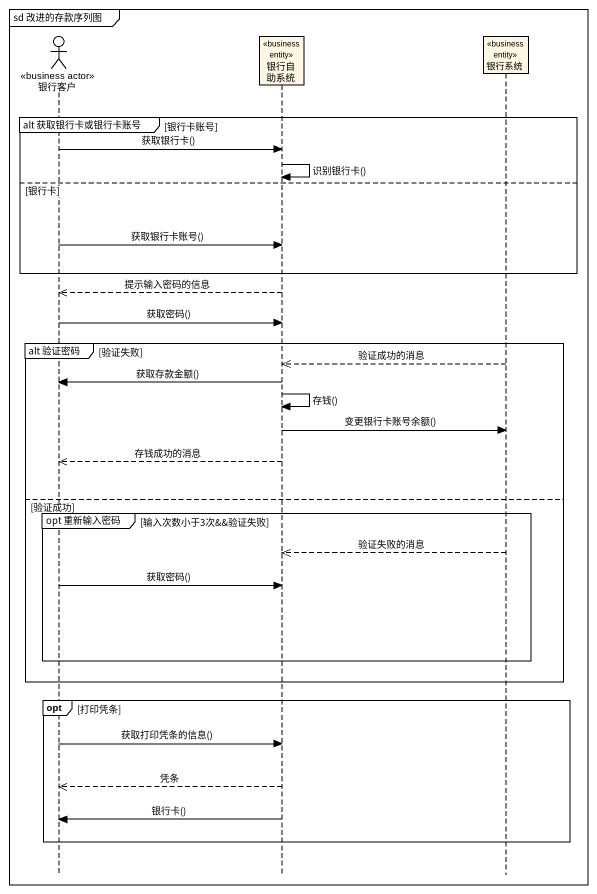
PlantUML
@startuml
mainframe sd 改进的存款序列图
hide footbox
actor 银行客户 <<business actor>>
participant 银行自助系统 <<business entity>>
participant 银行系统 <<business entity>>

group alt 获取银行卡或银行卡账号 [银行卡账号]
  银行客户 -> 银行自助系统 : 获取银行卡()
  银行自助系统 -> 银行自助系统 : 识别银行卡()
else 银行卡
  银行客户 -> 银行自助系统 : 获取银行卡账号()
end
银行自助系统 -->> 银行客户 : 提示输入密码的信息
银行客户 -> 银行自助系统 : 获取密码()
group alt 验证密码 [验证失败]
  银行系统 -->> 银行自助系统 : 验证成功的消息
  银行自助系统 -> 银行客户 : 获取存款金额()
  银行自助系统 -> 银行自助系统 : 存钱()
  银行自助系统 -> 银行系统 : 变更银行卡账号余额()
  银行自助系统 -->> 银行客户 : 存钱成功的消息
else 验证成功
  group opt 重新输入密码 [输入次数小于3次&&验证失败]
    银行系统 -->> 银行自助系统 : 验证失败的消息
    银行客户 -> 银行自助系统 : 获取密码()
  end
end
opt 打印凭条
  银行客户 -> 银行自助系统 : 获取打印凭条的信息()
  银行自助系统 -->> 银行客户 : 凭条
  银行自助系统 -> 银行客户 : 银行卡()
end
@enduml
